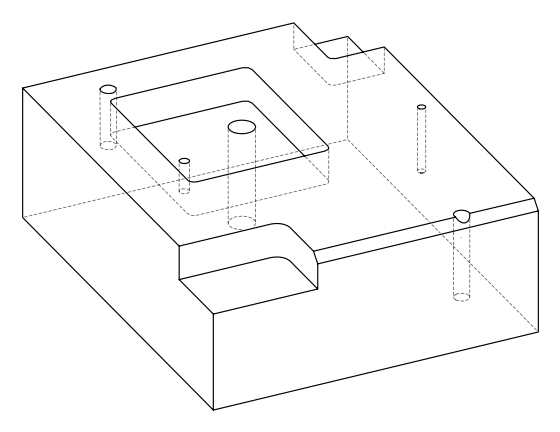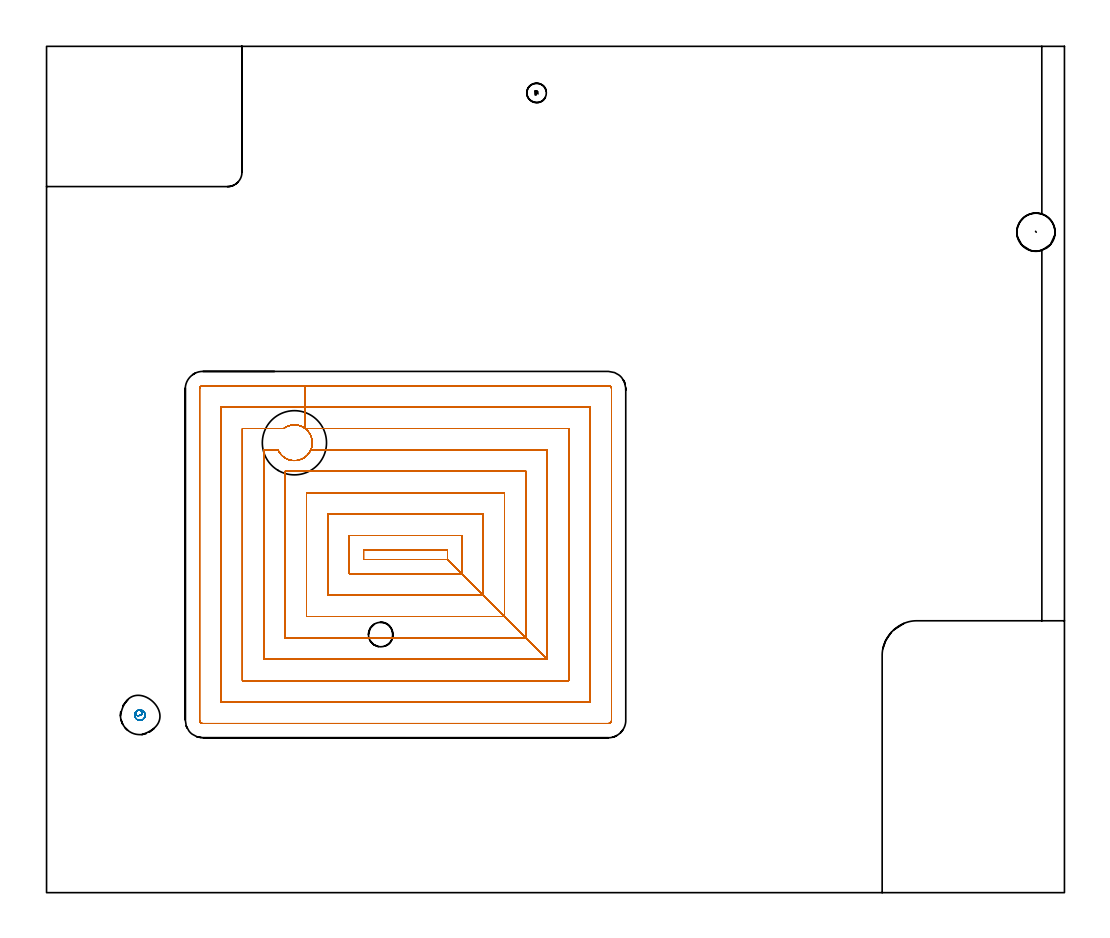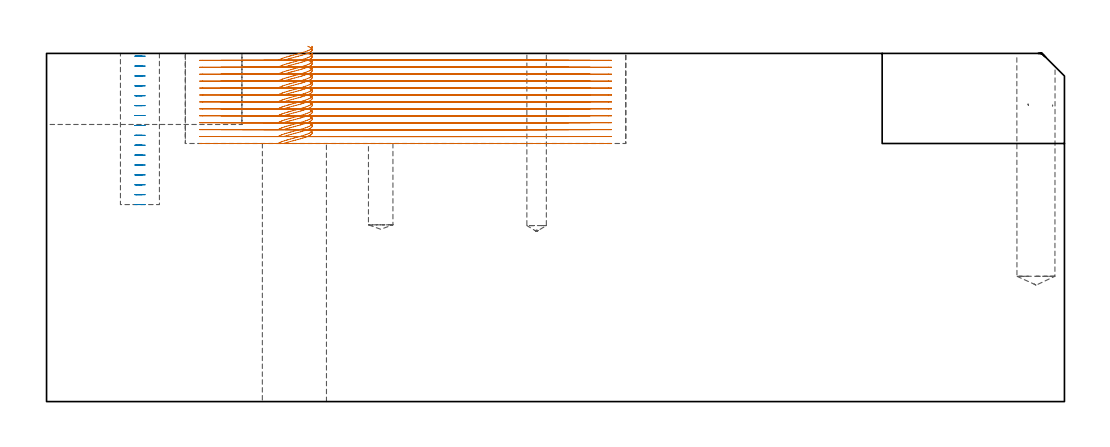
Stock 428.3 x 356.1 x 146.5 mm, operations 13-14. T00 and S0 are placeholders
(PLAN: 14 operations, 10 tool changes, 130.6 min)
(1 SPOT_DRILL | STEP1POCKET | NXT0321_9005460120000 | 0.03 min | 0 mm3)
(2 SPOT_DRILL_1 | STEP1POCKET_1 | NXT0321_9005460120000 | 0.03 min | 3 mm3)
(3 SPOT_DRILL_2 | STEP1POCKET_2 | NXT0321_9005460120000 | 0.04 min | 4164 mm3)
(4 INDEXABLE_INSERT_DRILL_THROUGH_HOLE_FROM_SOLID | STEP1HOLE | NXT0302_025 | 0.46 min | 83801 mm3)
(5 DRILL_BLIND_HOLE_INTO_CENTER | STEP1POCKET | UGT0301_477 | 0.31 min | 3836 mm3)
(6 DRILL_BLIND_HOLE_INTO_CENTER_1 | STEP1POCKET_1 | NXT0301_074 | 0.07 min | 1177 mm3)
(7 DRILL_TO_ENLARGE_BLIND_HOLE | STEP1POCKET_1 | NXT0301_111 | 0.11 min | 3408 mm3)
(8 GUN_DRILL_BLIND_HOLE | STEP1POCKET_1 | UGT0307_013 | 0.54 min | 14531 mm3)
(9 DRILL_BLIND_HOLE_INTO_CENTER_2 | STEP1POCKET_2 | NXT0301_074 | 0.16 min | 2951 mm3)
(10 AREA_MILL | FG_CHAMFER_SURFACE | UGT0205_001 | 7.89 min | 11022 mm3)
(11 MILL_CORNER_NOTCH_RECTANGULAR | CORNER_NOTCH_RECTANGULAR | UGT0201_094 | Follow Part, ap 5, ae 75% | 12.9 min | 330527 mm3)
(12 MILL_CORNER_NOTCH_RECTANGULAR_1 | CORNER_NOTCH_RECTANGULAR_1 | NXT0201_010 | Follow Part, ap 2.5, ae 75% | 20.46 min | 144777 mm3)
(13 MILL_RECTANGULAR_POCKET | POCKET_RECTANGULAR_STRAIGHT | NXT0201_011 | Follow Part, ap 3, ae 75% | 86.19 min | 1054780 mm3)
(14 MILL_BLIND_HOLE_FROM_SOLID_MATERIAL | STEP1POCKET_3 | NXT0201_011 | Spiral | 1.41 min | 13425 mm3)
(TOOL NXT0321_9005460120000 | NC Spot Drill, 142deg, 12mm, Carbide, Uncoated | D12 PA142 FL30 Z2)
(TOOL NXT0302_025 | Index. Insert Drill 27mm [880-D2700L32-05] | D27 PA176 FL135 Z2)
(TOOL UGT0301_477 | Carbide Drill 8.2 mm | D8.2 PA118 FL75 Z2)
(TOOL NXT0301_074 | Carbide Drill 10.3mm [860.1-1030-031A1-MM 2214] | D10.3 PA140 FL55 Z2)
(TOOL NXT0301_111 | Carbide Drill 16.1mm [860.1-1610-050A1-PM 4234] | D16.1 PA147 FL73 Z2)
(TOOL UGT0307_013 | Gun Drill 16 mm | D16 PA130 FL24 Z1)
(TOOL UGT0205_001 | Chamfer Mill 20 x 3 x 45 deg. | D20 FL50 Z2)
(TOOL UGT0201_094 | End mill 20 mm | D20 FL38 Z4)
(TOOL NXT0201_010 | ENDMILL 10mm [2P460-1000-NA 1630] | D10 FL30 Z6)
(TOOL NXT0201_011 | ENDMILL 12mm [2P460-1200-NA 1630] | D12 FL38 Z6)
(OP 13 MILL_RECTANGULAR_POCKET)
G17 G21 G94 G90
T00 M6
G54
G17 G0 G90 X111.622 Y190.894 S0 M3
G43 Z156.501 H1
Z149.501
G94 G1 X111.68 Y190.667 Z149.438 F250.
X111.797 Y189.672 Z149.17
X111.78 Y188.67 Z148.902
X111.63 Y187.68 Z148.633
X111.349 Y186.718 Z148.365
X111.197 Y186.361 Z148.261
X111.044 Y186.005 Z148.157
X110.49 Y185.059 Z147.863
X109.805 Y184.203 Z147.569
X109.003 Y183.457 Z147.276
X108.101 Y182.834 Z146.982
X107.118 Y182.349 Z146.688
X106.075 Y182.012 Z146.395
X104.994 Y181.83 Z146.101
X103.898 Y181.806 Z145.807
X102.81 Y181.942 Z145.514
X102.434 Y182.038 Z145.41
X102.057 Y182.135 Z145.305
X101.101 Y182.51 Z145.03
X100.203 Y183.01 Z144.755
X99.382 Y183.627 Z144.479
X99.1 Y183.897 Z144.375
X98.821 Y184.167 Z144.271
X98.141 Y185.011 Z143.98
X97.589 Y185.944 Z143.69
X97.434 Y186.3 Z143.586
X91.4 F500.
Y98.2
X210.7
X168.7 Y140.2
Y144.3
X133.4
Y140.2
X168.7
X174.7 Y134.2
Y150.3
X127.4
Y134.2
X174.7
X183.7 Y125.2
Y159.3
X118.4
Y125.2
X183.7
X192.7 Y116.2
Y168.3
X109.4
Y116.2
X192.7
X201.7 Y107.2
Y177.3
X100.4
Y107.2
X201.7
X210.7 Y98.2
Y186.3
X111.171
G0 X109.886 Y184.305 Z149.501
G1 X110.49 Y185.059 Z149.242 F250.
X111.044 Y186.005 Z148.949
X111.197 Y186.361 Z148.845
X111.349 Y186.718 Z148.741
X111.63 Y187.68 Z148.472
X111.78 Y188.67 Z148.204
X111.797 Y189.672 Z147.936
X111.68 Y190.667 Z147.667
X111.432 Y191.637 Z147.399
X111.057 Y192.566 Z147.13
X110.562 Y193.437 Z146.862
X109.955 Y194.235 Z146.593
X109.248 Y194.944 Z146.325
X108.452 Y195.553 Z146.057
X107.583 Y196.051 Z145.788
X107.226 Y196.202 Z145.684
X106.87 Y196.353 Z145.58
X105.901 Y196.634 Z145.31
X104.904 Y196.782 Z145.04
X103.896 Y196.796 Z144.77
X102.896 Y196.674 Z144.5
X101.92 Y196.42 Z144.23
X100.988 Y196.037 Z143.96
X100.115 Y195.532 Z143.69
X99.805 Y195.3 Z143.586
X82.4 F500.
Y89.2
X219.7
Y195.3
X108.793
Y204.3
X73.4
Y80.2
X228.7
Y204.3
X108.793
Y213.3
X65.7
G3 X64.4 Y212. R1.3
G1 Y72.5
G3 X65.7 Y71.2 R1.3
G1 X236.4
G3 X237.7 Y72.5 R1.3
G1 Y212.
G3 X236.4 Y213.3 R1.3
G1 X108.793
X107.793
G0 X111.622 Y190.894 Z146.586
G1 X111.68 Y190.667 Z146.523 F250.
X111.797 Y189.672 Z146.254
X111.78 Y188.67 Z145.986
X111.63 Y187.68 Z145.718
X111.349 Y186.718 Z145.449
X111.197 Y186.361 Z145.345
X111.044 Y186.005 Z145.241
X110.49 Y185.059 Z144.948
X109.805 Y184.203 Z144.654
X109.003 Y183.457 Z144.36
X108.101 Y182.834 Z144.067
X107.118 Y182.349 Z143.773
X106.075 Y182.012 Z143.479
X104.994 Y181.83 Z143.185
X103.898 Y181.806 Z142.892
X102.81 Y181.942 Z142.598
X102.434 Y182.038 Z142.494
X102.057 Y182.135 Z142.39
X101.101 Y182.51 Z142.114
X100.203 Y183.01 Z141.839
X99.382 Y183.627 Z141.564
X99.1 Y183.897 Z141.459
X98.821 Y184.167 Z141.356
X98.141 Y185.011 Z141.065
X97.589 Y185.944 Z140.774
X97.434 Y186.3 Z140.67
X91.4 F500.
Y98.2
X210.7
X168.7 Y140.2
Y144.3
X133.4
Y140.2
X168.7
X174.7 Y134.2
Y150.3
X127.4
Y134.2
X174.7
X183.7 Y125.2
Y159.3
X118.4
Y125.2
X183.7
X192.7 Y116.2
Y168.3
X109.4
Y116.2
X192.7
X201.7 Y107.2
Y177.3
X100.4
Y107.2
X201.7
X210.7 Y98.2
Y186.3
X111.171
G0 X109.886 Y184.305 Z146.586
G1 X110.49 Y185.059 Z146.327 F250.
X111.044 Y186.005 Z146.033
X111.197 Y186.361 Z145.929
X111.349 Y186.718 Z145.825
X111.63 Y187.68 Z145.557
X111.78 Y188.67 Z145.289
X111.797 Y189.672 Z145.02
X111.68 Y190.667 Z144.752
X111.432 Y191.637 Z144.483
X111.057 Y192.566 Z144.215
X110.562 Y193.437 Z143.946
X109.955 Y194.235 Z143.678
X109.248 Y194.944 Z143.409
X108.452 Y195.553 Z143.141
X107.583 Y196.051 Z142.873
X107.226 Y196.202 Z142.769
X106.87 Y196.353 Z142.665
X105.901 Y196.634 Z142.395
X104.904 Y196.782 Z142.125
X103.896 Y196.796 Z141.855
X102.896 Y196.674 Z141.585
X101.92 Y196.42 Z141.314
X100.988 Y196.037 Z141.044
X100.115 Y195.532 Z140.774
X99.805 Y195.3 Z140.67
X82.4 F500.
Y89.2
X219.7
Y195.3
X108.793
Y204.3
X73.4
Y80.2
X228.7
Y204.3
X108.793
Y213.3
X65.7
G3 X64.4 Y212. R1.3
G1 Y72.5
G3 X65.7 Y71.2 R1.3
G1 X236.4
G3 X237.7 Y72.5 R1.3
G1 Y212.
G3 X236.4 Y213.3 R1.3
G1 X108.793
X107.793
G0 X111.622 Y190.893 Z143.67
G1 X111.68 Y190.667 Z143.608 F250.
X111.797 Y189.672 Z143.339
X111.78 Y188.67 Z143.071
X111.63 Y187.68 Z142.802
X111.349 Y186.718 Z142.534
X111.197 Y186.361 Z142.43
X111.044 Y186.005 Z142.326
X110.531 Y185.119 Z142.052
X109.903 Y184.311 Z141.778
X109.17 Y183.595 Z141.503
X108.348 Y182.986 Z141.229
X107.45 Y182.493 Z140.955
X106.494 Y182.127 Z140.68
X105.497 Y181.894 Z140.406
X104.478 Y181.799 Z140.132
X104.09 Y181.809 Z140.028
X103.702 Y181.819 Z139.924
X102.783 Y181.95 Z139.675
X101.886 Y182.193 Z139.426
X101.526 Y182.336 Z139.322
X101.164 Y182.48 Z139.218
X100.233 Y182.991 Z138.933
X99.382 Y183.627 Z138.648
X99.1 Y183.897 Z138.544
X98.821 Y184.167 Z138.44
X98.141 Y185.011 Z138.149
X97.589 Y185.944 Z137.859
X97.434 Y186.3 Z137.755
X91.4 F500.
Y98.2
X210.7
X168.7 Y140.2
Y144.3
X133.4
Y140.2
X168.7
X174.7 Y134.2
Y150.3
X127.4
Y134.2
X174.7
X183.7 Y125.2
Y159.3
X118.4
Y125.2
X183.7
X192.7 Y116.2
Y168.3
X109.4
Y116.2
X192.7
X201.7 Y107.2
Y177.3
X100.4
Y107.2
X201.7
X210.7 Y98.2
Y186.3
X111.171
G0 X109.893 Y184.301 Z143.67
G1 X109.903 Y184.311 Z143.667 F250.
X110.531 Y185.119 Z143.392
X111.044 Y186.005 Z143.118
X111.197 Y186.361 Z143.014
X111.349 Y186.718 Z142.91
X111.63 Y187.68 Z142.642
X111.78 Y188.67 Z142.373
X111.797 Y189.672 Z142.105
X111.68 Y190.667 Z141.836
X111.432 Y191.637 Z141.568
X111.057 Y192.566 Z141.3
X110.562 Y193.437 Z141.031
X109.955 Y194.235 Z140.763
X109.248 Y194.944 Z140.494
X108.452 Y195.553 Z140.226
X107.583 Y196.051 Z139.957
X107.226 Y196.202 Z139.854
X106.87 Y196.353 Z139.75
X106.077 Y196.593 Z139.528
X105.263 Y196.745 Z139.306
X104.437 Y196.805 Z139.084
X103.609 Y196.775 Z138.862
X103.226 Y196.719 Z138.758
X102.842 Y196.664 Z138.654
X101.886 Y196.408 Z138.389
X100.971 Y196.029 Z138.124
X100.115 Y195.532 Z137.859
X99.805 Y195.3 Z137.755
X82.4 F500.
Y89.2
X219.7
Y195.3
X108.793
Y204.3
X73.4
Y80.2
X228.7
Y204.3
X108.793
Y213.3
X65.7
G3 X64.4 Y212. R1.3
G1 Y72.5
G3 X65.7 Y71.2 R1.3
G1 X236.4
G3 X237.7 Y72.5 R1.3
G1 Y212.
G3 X236.4 Y213.3 R1.3
G1 X108.793
X107.793
G0 X111.622 Y190.893 Z140.755
G1 X111.68 Y190.667 Z140.692 F250.
X111.797 Y189.672 Z140.424
X111.78 Y188.67 Z140.155
X111.63 Y187.68 Z139.887
X111.349 Y186.718 Z139.618
X111.197 Y186.361 Z139.515
X111.044 Y186.005 Z139.411
X110.531 Y185.119 Z139.136
X109.903 Y184.311 Z138.862
X109.17 Y183.595 Z138.588
X108.348 Y182.986 Z138.313
X107.45 Y182.493 Z138.039
X106.494 Y182.127 Z137.765
X105.497 Y181.894 Z137.49
X104.478 Y181.799 Z137.216
X104.09 Y181.809 Z137.112
X103.702 Y181.819 Z137.008
X102.802 Y181.946 Z136.765
X101.923 Y182.18 Z136.521
X101.562 Y182.322 Z136.417
X101.199 Y182.464 Z136.313
X100.249 Y182.981 Z136.023
X99.382 Y183.627 Z135.733
X99.1 Y183.897 Z135.629
X98.821 Y184.167 Z135.525
X98.141 Y185.011 Z135.234
X97.589 Y185.944 Z134.943
X97.434 Y186.3 Z134.839
X91.4 F500.
Y98.2
X210.7
X168.7 Y140.2
Y144.3
X133.4
Y140.2
X168.7
X174.7 Y134.2
Y150.3
X127.4
Y134.2
X174.7
X183.7 Y125.2
Y159.3
X118.4
Y125.2
X183.7
X192.7 Y116.2
Y168.3
X109.4
Y116.2
X192.7
X201.7 Y107.2
Y177.3
X100.4
Y107.2
X201.7
X210.7 Y98.2
Y186.3
X111.171
G0 X109.893 Y184.301 Z140.755
G1 X109.903 Y184.311 Z140.751 F250.
X110.531 Y185.119 Z140.477
X111.044 Y186.005 Z140.203
X111.197 Y186.361 Z140.099
X111.349 Y186.718 Z139.995
X111.63 Y187.68 Z139.726
X111.78 Y188.67 Z139.458
X111.797 Y189.672 Z139.189
X111.68 Y190.667 Z138.921
X111.432 Y191.637 Z138.653
X111.057 Y192.566 Z138.384
X110.562 Y193.437 Z138.116
X109.955 Y194.235 Z137.847
X109.248 Y194.944 Z137.579
X108.452 Y195.553 Z137.31
X107.583 Y196.051 Z137.042
X107.226 Y196.202 Z136.938
X106.87 Y196.353 Z136.834
X106.064 Y196.597 Z136.609
X105.236 Y196.748 Z136.383
X104.396 Y196.806 Z136.158
X103.555 Y196.77 Z135.932
X103.172 Y196.711 Z135.828
X102.789 Y196.653 Z135.724
X101.851 Y196.396 Z135.464
X100.955 Y196.021 Z135.204
X100.115 Y195.532 Z134.943
X99.805 Y195.3 Z134.839
X82.4 F500.
Y89.2
X219.7
Y195.3
X108.793
Y204.3
X73.4
Y80.2
X228.7
Y204.3
X108.793
Y213.3
X65.7
G3 X64.4 Y212. R1.3
G1 Y72.5
G3 X65.7 Y71.2 R1.3
G1 X236.4
G3 X237.7 Y72.5 R1.3
G1 Y212.
G3 X236.4 Y213.3 R1.3
G1 X108.793
X107.793
G0 X111.622 Y190.894 Z137.839
G1 X111.68 Y190.667 Z137.776 F250.
X111.797 Y189.672 Z137.508
X111.78 Y188.67 Z137.24
X111.63 Y187.68 Z136.971
X111.349 Y186.718 Z136.703
X111.197 Y186.361 Z136.599
X111.044 Y186.005 Z136.495
X110.49 Y185.059 Z136.201
X109.805 Y184.203 Z135.908
X109.003 Y183.457 Z135.614
X108.101 Y182.834 Z135.32
X107.118 Y182.349 Z135.026
X106.075 Y182.012 Z134.733
X104.994 Y181.83 Z134.439
X103.898 Y181.806 Z134.145
X102.81 Y181.942 Z133.852
X102.434 Y182.038 Z133.748
X102.057 Y182.135 Z133.643
X101.101 Y182.51 Z133.368
X100.203 Y183.01 Z133.093
X99.382 Y183.627 Z132.817
X99.1 Y183.897 Z132.713
X98.821 Y184.167 Z132.609
X98.141 Y185.011 Z132.318
X97.589 Y185.944 Z132.028
X97.434 Y186.3 Z131.924
X91.4 F500.
Y98.2
X210.7
X168.7 Y140.2
Y144.3
X133.4
Y140.2
X168.7
X174.7 Y134.2
Y150.3
X127.4
Y134.2
X174.7
X183.7 Y125.2
Y159.3
X118.4
Y125.2
X183.7
X192.7 Y116.2
Y168.3
X109.4
Y116.2
X192.7
X201.7 Y107.2
Y177.3
X100.4
Y107.2
X201.7
X210.7 Y98.2
Y186.3
X111.171
G0 X109.886 Y184.305 Z137.839
G1 X110.49 Y185.059 Z137.58 F250.
X111.044 Y186.005 Z137.287
X111.197 Y186.361 Z137.183
X111.349 Y186.718 Z137.079
X111.63 Y187.68 Z136.811
X111.78 Y188.67 Z136.542
X111.797 Y189.672 Z136.274
X111.68 Y190.667 Z136.005
X111.432 Y191.637 Z135.737
X111.057 Y192.566 Z135.468
X110.562 Y193.437 Z135.2
X109.955 Y194.235 Z134.931
X109.248 Y194.944 Z134.663
X108.452 Y195.553 Z134.395
X107.583 Y196.051 Z134.126
X107.226 Y196.202 Z134.022
X106.87 Y196.353 Z133.918
X105.901 Y196.634 Z133.648
X104.904 Y196.782 Z133.378
X103.896 Y196.796 Z133.108
X102.896 Y196.674 Z132.838
X101.92 Y196.42 Z132.568
X100.988 Y196.037 Z132.298
X100.115 Y195.532 Z132.028
X99.805 Y195.3 Z131.924
X82.4 F500.
Y89.2
X219.7
Y195.3
X108.793
Y204.3
X73.4
Y80.2
X228.7
Y204.3
X108.793
Y213.3
X65.7
G3 X64.4 Y212. R1.3
G1 Y72.5
G3 X65.7 Y71.2 R1.3
G1 X236.4
G3 X237.7 Y72.5 R1.3
G1 Y212.
G3 X236.4 Y213.3 R1.3
G1 X108.793
X107.793
G0 X111.622 Y190.894 Z134.924
G1 X111.68 Y190.667 Z134.861 F250.
X111.797 Y189.672 Z134.593
X111.78 Y188.67 Z134.324
X111.63 Y187.68 Z134.056
X111.349 Y186.718 Z133.787
X111.197 Y186.361 Z133.683
X111.044 Y186.005 Z133.579
X110.49 Y185.059 Z133.286
X109.805 Y184.203 Z132.992
X109.003 Y183.457 Z132.698
X108.101 Y182.834 Z132.405
X107.118 Y182.349 Z132.111
X106.075 Y182.012 Z131.817
X104.994 Y181.83 Z131.524
X103.898 Y181.806 Z131.23
X102.81 Y181.942 Z130.936
X102.434 Y182.038 Z130.832
X102.057 Y182.135 Z130.728
X101.101 Y182.51 Z130.452
X100.203 Y183.01 Z130.177
X99.382 Y183.627 Z129.902
X99.1 Y183.897 Z129.798
X98.821 Y184.167 Z129.694
X98.141 Y185.011 Z129.403
X97.589 Y185.944 Z129.112
X97.434 Y186.3 Z129.008
X91.4 F500.
Y98.2
X210.7
X168.7 Y140.2
Y144.3
X133.4
Y140.2
X168.7
X174.7 Y134.2
Y150.3
X127.4
Y134.2
X174.7
X183.7 Y125.2
Y159.3
X118.4
Y125.2
X183.7
X192.7 Y116.2
Y168.3
X109.4
Y116.2
X192.7
X201.7 Y107.2
Y177.3
X100.4
Y107.2
X201.7
X210.7 Y98.2
Y186.3
X111.171
G0 X109.886 Y184.305 Z134.924
G1 X110.49 Y185.059 Z134.665 F250.
X111.044 Y186.005 Z134.371
X111.197 Y186.361 Z134.267
X111.349 Y186.718 Z134.163
X111.63 Y187.68 Z133.895
X111.78 Y188.67 Z133.627
X111.797 Y189.672 Z133.358
X111.68 Y190.667 Z133.09
X111.432 Y191.637 Z132.821
X111.057 Y192.566 Z132.553
X110.562 Y193.437 Z132.284
X109.955 Y194.235 Z132.016
X109.248 Y194.944 Z131.748
X108.452 Y195.553 Z131.479
X107.583 Y196.051 Z131.211
X107.226 Y196.202 Z131.107
X106.87 Y196.353 Z131.003
X105.901 Y196.634 Z130.733
X104.904 Y196.782 Z130.463
X103.896 Y196.796 Z130.193
X102.896 Y196.674 Z129.923
X101.92 Y196.42 Z129.652
X100.988 Y196.037 Z129.382
X100.115 Y195.532 Z129.112
X99.805 Y195.3 Z129.008
X82.4 F500.
Y89.2
X219.7
Y195.3
X108.793
Y204.3
X73.4
Y80.2
X228.7
Y204.3
X108.793
Y213.3
X65.7
G3 X64.4 Y212. R1.3
G1 Y72.5
G3 X65.7 Y71.2 R1.3
G1 X236.4
G3 X237.7 Y72.5 R1.3
G1 Y212.
G3 X236.4 Y213.3 R1.3
G1 X108.793
X107.793
G0 X111.622 Y190.894 Z132.008
G1 X111.68 Y190.667 Z131.945 F250.
X111.797 Y189.672 Z131.677
X111.78 Y188.67 Z131.409
X111.63 Y187.68 Z131.14
X111.349 Y186.718 Z130.872
X111.197 Y186.361 Z130.768
X111.044 Y186.005 Z130.664
X110.49 Y185.059 Z130.37
X109.805 Y184.203 Z130.077
X109.003 Y183.457 Z129.783
X108.101 Y182.834 Z129.489
X107.118 Y182.349 Z129.195
X106.075 Y182.012 Z128.902
X104.994 Y181.83 Z128.608
X103.898 Y181.806 Z128.314
X102.81 Y181.942 Z128.021
X102.434 Y182.038 Z127.917
X102.057 Y182.135 Z127.812
X101.101 Y182.51 Z127.537
X100.203 Y183.01 Z127.262
X99.382 Y183.627 Z126.986
X99.1 Y183.897 Z126.882
X98.821 Y184.167 Z126.778
X98.141 Y185.011 Z126.487
X97.589 Y185.944 Z126.197
X97.434 Y186.3 Z126.093
X91.4 F500.
Y98.2
X210.7
X168.7 Y140.2
Y144.3
X133.4
Y140.2
X168.7
X174.7 Y134.2
Y150.3
X127.4
Y134.2
X174.7
X183.7 Y125.2
Y159.3
X118.4
Y125.2
X183.7
X192.7 Y116.2
Y168.3
X109.4
Y116.2
X192.7
X201.7 Y107.2
Y177.3
X100.4
Y107.2
X201.7
X210.7 Y98.2
Y186.3
X111.171
G0 X109.886 Y184.305 Z132.008
G1 X110.49 Y185.059 Z131.749 F250.
X111.044 Y186.005 Z131.456
X111.197 Y186.361 Z131.352
X111.349 Y186.718 Z131.248
X111.63 Y187.68 Z130.98
X111.78 Y188.67 Z130.711
X111.797 Y189.672 Z130.443
X111.68 Y190.667 Z130.174
X111.432 Y191.637 Z129.906
X111.057 Y192.566 Z129.637
X110.562 Y193.437 Z129.369
X109.955 Y194.235 Z129.1
X109.248 Y194.944 Z128.832
X108.452 Y195.553 Z128.564
X107.583 Y196.051 Z128.295
X107.226 Y196.202 Z128.191
X106.87 Y196.353 Z128.088
X105.901 Y196.634 Z127.817
X104.904 Y196.782 Z127.547
X103.896 Y196.796 Z127.277
X102.896 Y196.674 Z127.007
X101.92 Y196.42 Z126.737
X100.988 Y196.037 Z126.467
X100.115 Y195.532 Z126.197
X99.805 Y195.3 Z126.093
X82.4 F500.
Y89.2
X219.7
Y195.3
X108.793
Y204.3
X73.4
Y80.2
X228.7
Y204.3
X108.793
Y213.3
X65.7
G3 X64.4 Y212. R1.3
G1 Y72.5
G3 X65.7 Y71.2 R1.3
G1 X236.4
G3 X237.7 Y72.5 R1.3
G1 Y212.
G3 X236.4 Y213.3 R1.3
G1 X108.793
X107.793
G0 X111.616 Y190.892 Z129.093
G1 X111.71 Y190.493 Z128.983 F250.
X111.805 Y189.405 Z128.691
X111.741 Y188.315 Z128.398
X111.52 Y187.246 Z128.105
X111.395 Y186.879 Z128.002
X111.306 Y186.617 Z127.927
X110.953 Y185.825 Z127.695
X110.375 Y184.896 Z127.402
X109.668 Y184.06 Z127.109
X108.848 Y183.335 Z126.815
X107.931 Y182.738 Z126.522
X106.938 Y182.279 Z126.229
X105.888 Y181.969 Z125.936
X104.805 Y181.814 Z125.642
X103.711 Y181.818 Z125.349
X102.802 Y181.944 Z125.103
X102.426 Y182.04 Z124.999
X102.049 Y182.138 Z124.895
X101.713 Y182.253 Z124.8
X101.356 Y182.406 Z124.696
X100.998 Y182.56 Z124.591
X100.155 Y183.042 Z124.331
X99.382 Y183.627 Z124.071
X99.1 Y183.897 Z123.967
X98.821 Y184.167 Z123.863
X98.431 Y184.621 Z123.702
X98.205 Y184.937 Z123.598
X97.98 Y185.253 Z123.494
X97.589 Y185.944 Z123.281
X97.434 Y186.3 Z123.177
X91.4 F500.
Y98.2
X210.7
X168.7 Y140.2
Y144.3
X133.4
Y140.2
X168.7
X174.7 Y134.2
Y150.3
X127.4
Y134.2
X174.7
X183.7 Y125.2
Y159.3
X118.4
Y125.2
X183.7
X192.7 Y116.2
Y168.3
X109.4
Y116.2
X192.7
X201.7 Y107.2
Y177.3
X100.4
Y107.2
X201.7
X210.7 Y98.2
Y186.3
X111.171
G0 X109.88 Y184.31 Z129.093
G1 X110.375 Y184.896 Z128.887 F250.
X110.953 Y185.825 Z128.594
X111.306 Y186.617 Z128.362
X111.395 Y186.879 Z128.288
X111.52 Y187.246 Z128.184
X111.741 Y188.315 Z127.891
X111.805 Y189.405 Z127.599
X111.71 Y190.493 Z127.306
X111.459 Y191.555 Z127.013
X111.055 Y192.57 Z126.721
X110.51 Y193.516 Z126.428
X109.832 Y194.372 Z126.136
X109.038 Y195.121 Z125.843
X108.143 Y195.748 Z125.551
X107.801 Y195.929 Z125.447
X107.519 Y196.078 Z125.361
X107.225 Y196.202 Z125.276
X106.869 Y196.353 Z125.172
X105.934 Y196.627 Z124.911
X104.973 Y196.776 Z124.65
X103.999 Y196.801 Z124.39
X103.031 Y196.699 Z124.129
X102.218 Y196.512 Z123.905
X101.852 Y196.386 Z123.801
X101.486 Y196.259 Z123.698
X100.781 Y195.931 Z123.489
X100.115 Y195.532 Z123.281
X99.805 Y195.3 Z123.177
X82.4 F500.
Y89.2
X219.7
Y195.3
X108.793
Y204.3
X73.4
Y80.2
X228.7
Y204.3
X108.793
Y213.3
X65.7
G3 X64.4 Y212. R1.3
G1 Y72.5
G3 X65.7 Y71.2 R1.3
G1 X236.4
G3 X237.7 Y72.5 R1.3
G1 Y212.
G3 X236.4 Y213.3 R1.3
G1 X108.793
X107.793
G0 X111.616 Y190.892 Z126.177
G1 X111.71 Y190.493 Z126.068 F250.
X111.805 Y189.405 Z125.775
X111.741 Y188.315 Z125.483
X111.52 Y187.246 Z125.19
X111.395 Y186.879 Z125.086
X111.306 Y186.617 Z125.012
X110.953 Y185.825 Z124.779
X110.375 Y184.896 Z124.486
X109.668 Y184.06 Z124.193
X108.848 Y183.335 Z123.9
X107.931 Y182.738 Z123.607
X106.938 Y182.279 Z123.313
X105.888 Y181.969 Z123.02
X104.805 Y181.814 Z122.727
X103.711 Y181.818 Z122.434
X102.802 Y181.944 Z122.188
X102.426 Y182.04 Z122.084
X102.049 Y182.138 Z121.98
X101.713 Y182.253 Z121.884
X101.356 Y182.406 Z121.78
X100.998 Y182.56 Z121.676
X100.155 Y183.042 Z121.416
X99.382 Y183.627 Z121.156
X99.1 Y183.897 Z121.051
X98.821 Y184.167 Z120.947
X98.431 Y184.621 Z120.787
X98.205 Y184.937 Z120.683
X97.98 Y185.253 Z120.579
X97.589 Y185.944 Z120.366
X97.434 Y186.3 Z120.262
X91.4 F500.
Y98.2
X210.7
X168.7 Y140.2
Y144.3
X133.4
Y140.2
X168.7
X174.7 Y134.2
Y150.3
X127.4
Y134.2
X174.7
X183.7 Y125.2
Y159.3
X118.4
Y125.2
X183.7
X192.7 Y116.2
Y168.3
X109.4
Y116.2
X192.7
X201.7 Y107.2
Y177.3
X100.4
Y107.2
X201.7
X210.7 Y98.2
Y186.3
X111.171
G0 X109.88 Y184.31 Z126.177
G1 X110.375 Y184.896 Z125.972 F250.
X110.953 Y185.825 Z125.679
X111.306 Y186.617 Z125.446
X111.395 Y186.879 Z125.372
X111.52 Y187.246 Z125.268
X111.741 Y188.315 Z124.976
X111.805 Y189.405 Z124.683
X111.71 Y190.493 Z124.391
X111.459 Y191.555 Z124.098
X111.055 Y192.57 Z123.805
X110.51 Y193.516 Z123.513
X109.832 Y194.372 Z123.22
X109.038 Y195.121 Z122.928
X108.143 Y195.748 Z122.635
X107.801 Y195.929 Z122.531
X107.519 Y196.078 Z122.446
X107.225 Y196.202 Z122.36
X106.869 Y196.353 Z122.257
X105.934 Y196.627 Z121.996
X104.973 Y196.776 Z121.735
X103.999 Y196.801 Z121.474
X103.031 Y196.699 Z121.213
X102.218 Y196.512 Z120.99
X101.852 Y196.386 Z120.886
X101.486 Y196.259 Z120.782
X100.781 Y195.931 Z120.574
X100.115 Y195.532 Z120.366
X99.805 Y195.3 Z120.262
X82.4 F500.
Y89.2
X219.7
Y195.3
X108.793
Y204.3
X73.4
Y80.2
X228.7
Y204.3
X108.793
Y213.3
X65.7
G3 X64.4 Y212. R1.3
G1 Y72.5
G3 X65.7 Y71.2 R1.3
G1 X236.4
G3 X237.7 Y72.5 R1.3
G1 Y212.
G3 X236.4 Y213.3 R1.3
G1 X108.793
X107.793
G0 X111.615 Y190.894 Z123.262
G1 X111.724 Y190.404 Z123.128 F250.
X111.806 Y189.342 Z122.842
X111.737 Y188.28 Z122.557
X111.518 Y187.238 Z122.272
X111.393 Y186.871 Z122.168
X111.304 Y186.613 Z122.095
X111.197 Y186.361 Z122.021
X111.044 Y186.005 Z121.917
X110.49 Y185.059 Z121.624
X109.805 Y184.203 Z121.33
X109.003 Y183.457 Z121.036
X108.101 Y182.834 Z120.743
X107.118 Y182.349 Z120.449
X106.075 Y182.012 Z120.155
X104.994 Y181.83 Z119.862
X103.898 Y181.806 Z119.568
X102.81 Y181.942 Z119.274
X102.434 Y182.038 Z119.17
X102.057 Y182.135 Z119.066
X101.101 Y182.51 Z118.791
X100.203 Y183.01 Z118.515
X99.382 Y183.627 Z118.24
X99.1 Y183.897 Z118.136
X98.821 Y184.167 Z118.032
X98.141 Y185.011 Z117.741
X97.589 Y185.944 Z117.45
X97.434 Y186.3 Z117.346
X91.4 F500.
Y98.2
X210.7
X168.7 Y140.2
Y144.3
X133.4
Y140.2
X168.7
X174.7 Y134.2
Y150.3
X127.4
Y134.2
X174.7
X183.7 Y125.2
Y159.3
X118.4
Y125.2
X183.7
X192.7 Y116.2
Y168.3
X109.4
Y116.2
X192.7
X201.7 Y107.2
Y177.3
X100.4
Y107.2
X201.7
X210.7 Y98.2
Y186.3
X111.171
G0 X109.884 Y184.302 Z123.262
G1 X110.49 Y185.059 Z123.002 F250.
X111.044 Y186.005 Z122.709
X111.197 Y186.361 Z122.605
X111.304 Y186.613 Z122.531
X111.393 Y186.871 Z122.458
X111.518 Y187.238 Z122.354
X111.737 Y188.28 Z122.069
X111.806 Y189.342 Z121.784
X111.724 Y190.404 Z121.499
X111.492 Y191.443 Z121.213
X111.116 Y192.439 Z120.928
X110.603 Y193.372 Z120.643
X109.963 Y194.223 Z120.357
X109.209 Y194.975 Z120.072
X108.356 Y195.612 Z119.787
X107.422 Y196.123 Z119.501
X107.062 Y196.266 Z119.398
X106.702 Y196.409 Z119.294
X105.76 Y196.661 Z119.033
X104.794 Y196.789 Z118.771
X103.819 Y196.791 Z118.51
X102.852 Y196.666 Z118.249
X102.477 Y196.572 Z118.145
X102.101 Y196.478 Z118.042
X101.409 Y196.228 Z117.844
X100.745 Y195.912 Z117.647
X100.115 Y195.532 Z117.45
X99.805 Y195.3 Z117.346
X82.4 F500.
Y89.2
X219.7
Y195.3
X108.789
Y204.3
X73.4
Y80.2
X228.7
Y204.3
X108.789
Y213.3
X65.7
G3 X64.4 Y212. R1.3
G1 Y72.5
G3 X65.7 Y71.2 R1.3
G1 X236.4
G3 X237.7 Y72.5 R1.3
G1 Y212.
G3 X236.4 Y213.3 R1.3
G1 X108.789
X107.789
G0 X111.615 Y190.894 Z120.346
G1 X111.724 Y190.404 Z120.212 F250.
X111.806 Y189.342 Z119.927
X111.737 Y188.28 Z119.641
X111.518 Y187.238 Z119.356
X111.393 Y186.871 Z119.252
X111.304 Y186.613 Z119.179
X111.197 Y186.361 Z119.106
X111.044 Y186.005 Z119.002
X110.49 Y185.059 Z118.708
X109.805 Y184.203 Z118.415
X109.003 Y183.457 Z118.121
X108.101 Y182.834 Z117.827
X107.118 Y182.349 Z117.533
X106.075 Y182.012 Z117.24
X104.994 Y181.83 Z116.946
X103.898 Y181.806 Z116.652
X102.81 Y181.942 Z116.359
X102.434 Y182.038 Z116.255
X102.057 Y182.135 Z116.15
X101.101 Y182.51 Z115.875
X100.203 Y183.01 Z115.6
X99.382 Y183.627 Z115.324
X99.1 Y183.897 Z115.22
X98.821 Y184.167 Z115.116
X98.141 Y185.011 Z114.826
X97.589 Y185.944 Z114.535
X97.434 Y186.3 Z114.431
X91.4 F500.
Y98.2
X210.7
X168.7 Y140.2
Y144.3
X133.4
Y140.2
X168.7
X174.7 Y134.2
Y150.3
X127.4
Y134.2
X174.7
X183.7 Y125.2
Y159.3
X118.4
Y125.2
X183.7
X192.7 Y116.2
Y168.3
X109.4
Y116.2
X192.7
X201.7 Y107.2
Y177.3
X100.4
Y107.2
X201.7
X210.7 Y98.2
Y186.3
X111.171
G0 X109.884 Y184.302 Z120.346
G1 X110.49 Y185.059 Z120.087 F250.
X111.044 Y186.005 Z119.793
X111.197 Y186.361 Z119.689
X111.304 Y186.613 Z119.616
X111.393 Y186.871 Z119.543
X111.518 Y187.238 Z119.439
X111.737 Y188.28 Z119.154
X111.806 Y189.342 Z118.868
X111.724 Y190.404 Z118.583
X111.492 Y191.443 Z118.298
X111.116 Y192.439 Z118.012
X110.603 Y193.372 Z117.727
X109.963 Y194.223 Z117.442
X109.209 Y194.975 Z117.157
X108.356 Y195.612 Z116.871
X107.422 Y196.123 Z116.586
X107.062 Y196.266 Z116.482
X106.702 Y196.409 Z116.378
X105.76 Y196.661 Z116.117
X104.794 Y196.789 Z115.856
X103.819 Y196.791 Z115.595
X102.852 Y196.666 Z115.334
X102.477 Y196.572 Z115.23
X102.101 Y196.478 Z115.126
X101.409 Y196.228 Z114.929
X100.745 Y195.912 Z114.732
X100.115 Y195.532 Z114.535
X99.805 Y195.3 Z114.431
X82.4 F500.
Y89.2
X219.7
Y195.3
X108.789
Y204.3
X73.4
Y80.2
X228.7
Y204.3
X108.789
Y213.3
X65.7
G3 X64.4 Y212. R1.3
G1 Y72.5
G3 X65.7 Y71.2 R1.3
G1 X236.4
G3 X237.7 Y72.5 R1.3
G1 Y212.
G3 X236.4 Y213.3 R1.3
G1 X108.789
X107.789
G0 X111.622 Y190.894 Z117.431
G1 X111.68 Y190.667 Z117.368 F250.
X111.797 Y189.672 Z117.1
X111.78 Y188.67 Z116.831
X111.63 Y187.68 Z116.563
X111.349 Y186.718 Z116.294
X111.197 Y186.361 Z116.19
X111.044 Y186.005 Z116.086
X110.49 Y185.059 Z115.793
X109.805 Y184.203 Z115.499
X109.003 Y183.457 Z115.205
X108.101 Y182.834 Z114.912
X107.118 Y182.349 Z114.618
X106.075 Y182.012 Z114.324
X104.994 Y181.83 Z114.031
X103.898 Y181.806 Z113.737
X102.81 Y181.942 Z113.443
X102.434 Y182.038 Z113.339
X102.057 Y182.135 Z113.235
X101.101 Y182.51 Z112.96
X100.203 Y183.01 Z112.684
X99.382 Y183.627 Z112.409
X99.1 Y183.897 Z112.305
X98.821 Y184.167 Z112.201
X98.141 Y185.011 Z111.91
X97.589 Y185.944 Z111.619
X97.434 Y186.3 Z111.515
X91.4 F500.
Y98.2
X210.7
X168.7 Y140.2
Y144.3
X133.4
Y140.2
X168.7
X174.7 Y134.2
Y150.3
X127.4
Y134.2
X174.7
X183.7 Y125.2
Y159.3
X118.4
Y125.2
X183.7
X192.7 Y116.2
Y168.3
X109.4
Y116.2
X192.7
X201.7 Y107.2
Y177.3
X100.4
Y107.2
X201.7
X210.7 Y98.2
Y186.3
X111.171
G0 X109.886 Y184.305 Z117.431
G1 X110.49 Y185.059 Z117.172 F250.
X111.044 Y186.005 Z116.878
X111.197 Y186.361 Z116.774
X111.349 Y186.718 Z116.671
X111.63 Y187.68 Z116.402
X111.78 Y188.67 Z116.134
X111.797 Y189.672 Z115.865
X111.68 Y190.667 Z115.597
X111.432 Y191.637 Z115.328
X111.057 Y192.566 Z115.06
X110.562 Y193.437 Z114.791
X109.955 Y194.235 Z114.523
X109.248 Y194.944 Z114.255
X108.452 Y195.553 Z113.986
X107.583 Y196.051 Z113.718
X107.226 Y196.202 Z113.614
X106.87 Y196.353 Z113.51
X105.901 Y196.634 Z113.24
X104.904 Y196.782 Z112.97
X103.896 Y196.796 Z112.7
X102.896 Y196.674 Z112.43
X101.92 Y196.42 Z112.16
X100.988 Y196.037 Z111.889
X100.115 Y195.532 Z111.619
X99.805 Y195.3 Z111.515
X82.4 F500.
Y89.2
X219.7
Y195.3
X108.793
Y204.3
X73.4
Y80.2
X228.7
Y204.3
X108.793
Y213.3
X65.7
G3 X64.4 Y212. R1.3
G1 Y72.5
G3 X65.7 Y71.2 R1.3
G1 X236.4
G3 X237.7 Y72.5 R1.3
G1 Y212.
G3 X236.4 Y213.3 R1.3
G1 X108.793
X107.793
G0 X111.615 Y190.893 Z114.515
G1 X111.733 Y190.333 Z114.362 F250.
X111.804 Y189.288 Z114.081
X111.728 Y188.242 Z113.8
X111.508 Y187.217 Z113.52
X111.148 Y186.233 Z113.239
X110.654 Y185.308 Z112.958
X110.431 Y184.991 Z112.854
X110.207 Y184.674 Z112.75
X109.569 Y183.96 Z112.493
X108.845 Y183.333 Z112.237
X108.047 Y182.803 Z111.98
X107.189 Y182.378 Z111.724
X106.283 Y182.066 Z111.467
X105.346 Y181.871 Z111.21
X104.391 Y181.797 Z110.954
X104.003 Y181.812 Z110.85
X103.616 Y181.827 Z110.746
X102.621 Y181.985 Z110.476
X101.657 Y182.275 Z110.206
X101.301 Y182.43 Z110.102
X100.945 Y182.586 Z109.998
X100.131 Y183.058 Z109.746
X99.382 Y183.627 Z109.494
X99.1 Y183.897 Z109.389
X98.821 Y184.167 Z109.285
X98.412 Y184.645 Z109.117
X98.188 Y184.962 Z109.013
X97.964 Y185.278 Z108.909
X97.589 Y185.944 Z108.704
X97.434 Y186.3 Z108.6
X91.4 F500.
Y98.2
X210.7
X168.7 Y140.2
Y144.3
X133.4
Y140.2
X168.7
X174.7 Y134.2
Y150.3
X127.4
Y134.2
X174.7
X183.7 Y125.2
Y159.3
X118.4
Y125.2
X183.7
X192.7 Y116.2
Y168.3
X109.4
Y116.2
X192.7
X201.7 Y107.2
Y177.3
X100.4
Y107.2
X201.7
X210.7 Y98.2
Y186.3
X111.166
G0 X109.875 Y184.302 Z114.515
G1 X110.207 Y184.674 Z114.382 F250.
X110.431 Y184.991 Z114.278
X110.654 Y185.308 Z114.174
X111.148 Y186.233 Z113.893
X111.508 Y187.217 Z113.612
X111.728 Y188.242 Z113.331
X111.804 Y189.288 Z113.05
X111.733 Y190.333 Z112.77
X111.517 Y191.359 Z112.489
X111.392 Y191.726 Z112.385
X111.266 Y192.093 Z112.281
X111.007 Y192.668 Z112.112
X110.7 Y193.22 Z111.943
X110.481 Y193.54 Z111.839
X110.261 Y193.859 Z111.735
X109.551 Y194.658 Z111.448
X108.735 Y195.349 Z111.162
X107.83 Y195.917 Z110.876
X106.853 Y196.351 Z110.589
X105.825 Y196.642 Z110.303
X104.766 Y196.785 Z110.017
X103.697 Y196.777 Z109.73
X102.64 Y196.617 Z109.444
X101.617 Y196.31 Z109.158
X101.262 Y196.154 Z109.054
X100.908 Y195.997 Z108.95
X100.321 Y195.666 Z108.769
X99.806 Y195.3 Z108.6
X82.4 F500.
Y89.2
X219.7
Y195.3
X108.784
Y204.3
X73.4
Y80.2
X228.7
Y204.3
X108.784
Y213.3
X65.7
G3 X64.4 Y212. R1.3
G1 Y72.5
G3 X65.7 Y71.2 R1.3
G1 X236.4
G3 X237.7 Y72.5 R1.3
G1 Y212.
G3 X236.4 Y213.3 R1.3
G1 X108.784
X107.784
G0 Z156.501
M5
M2
(OP 14 MILL_BLIND_HOLE_FROM_SOLID_MATERIAL)
G17 G21 G94 G90
T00 M6
G54
G17 G0 G90 X39.3 Y74.7 S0 M3
G43 Z156.5 H1
Z145.338
G94 G3 X39.978 Y76.222 R0.912 F250.
X37.828 Y76.335 R1.522
X37.665 Y73.228 R2.2
X37.828 Y76.335 R-2.2
X37.746 Y74.781 R1.1
X39.3 Y74.7 R1.1
G0 Z141.175
G3 X39.978 Y76.222 R0.912
X37.828 Y76.335 R1.522
X37.665 Y73.228 R2.2
X37.828 Y76.335 R-2.2
X37.746 Y74.781 R1.1
X39.3 Y74.7 R1.1
G0 Z137.013
G3 X39.978 Y76.222 R0.912
X37.828 Y76.335 R1.522
X37.665 Y73.228 R2.2
X37.828 Y76.335 R-2.2
X37.746 Y74.781 R1.1
X39.3 Y74.7 R1.1
G0 Z132.85
G3 X39.978 Y76.222 R0.912
X37.828 Y76.335 R1.522
X37.665 Y73.228 R2.2
X37.828 Y76.335 R-2.2
X37.746 Y74.781 R1.1
X39.3 Y74.7 R1.1
G0 Z128.688
G3 X39.978 Y76.222 R0.912
X37.828 Y76.335 R1.522
X37.665 Y73.228 R2.2
X37.828 Y76.335 R-2.2
X37.746 Y74.781 R1.1
X39.3 Y74.7 R1.1
G0 Z124.525
G3 X39.978 Y76.222 R0.912
X37.828 Y76.335 R1.522
X37.665 Y73.228 R2.2
X37.828 Y76.335 R-2.2
X37.746 Y74.781 R1.1
X39.3 Y74.7 R1.1
G0 Z120.363
G3 X39.978 Y76.222 R0.912
X37.828 Y76.335 R1.522
X37.665 Y73.228 R2.2
X37.828 Y76.335 R-2.2
X37.746 Y74.781 R1.1
X39.3 Y74.7 R1.1
G0 Z116.2
G3 X39.978 Y76.222 R0.912
X37.828 Y76.335 R1.522
X37.665 Y73.228 R2.2
X37.828 Y76.335 R-2.2
X37.746 Y74.781 R1.1
X39.3 Y74.7 R1.1
G0 Z112.038
G3 X39.978 Y76.222 R0.912
X37.828 Y76.335 R1.522
X37.665 Y73.228 R2.2
X37.828 Y76.335 R-2.2
X37.746 Y74.781 R1.1
X39.3 Y74.7 R1.1
G0 Z107.875
G3 X39.978 Y76.222 R0.912
X37.828 Y76.335 R1.522
X37.665 Y73.228 R2.2
X37.828 Y76.335 R-2.2
X37.746 Y74.781 R1.1
X39.3 Y74.7 R1.1
G0 Z103.713
G3 X39.978 Y76.222 R0.912
X37.828 Y76.335 R1.522
X37.665 Y73.228 R2.2
X37.828 Y76.335 R-2.2
X37.746 Y74.781 R1.1
X39.3 Y74.7 R1.1
G0 Z99.55
G3 X39.978 Y76.222 R0.912
X37.828 Y76.335 R1.522
X37.665 Y73.228 R2.2
X37.828 Y76.335 R-2.2
X37.746 Y74.781 R1.1
X39.3 Y74.7 R1.1
G0 Z95.388
G3 X39.978 Y76.222 R0.912
X37.828 Y76.335 R1.522
X37.665 Y73.228 R2.2
X37.828 Y76.335 R-2.2
X37.746 Y74.781 R1.1
X39.3 Y74.7 R1.1
G0 Z91.225
G3 X39.978 Y76.222 R0.912
X37.828 Y76.335 R1.522
X37.665 Y73.228 R2.2
X37.828 Y76.335 R-2.2
X37.746 Y74.781 R1.1
X39.3 Y74.7 R1.1
G0 Z87.063
G3 X39.978 Y76.222 R0.912
X37.828 Y76.335 R1.522
X37.665 Y73.228 R2.2
X37.828 Y76.335 R-2.2
X37.746 Y74.781 R1.1
X39.3 Y74.7 R1.1
G0 Z82.9
G3 X39.978 Y76.222 R0.912
X37.828 Y76.335 R1.522
X37.665 Y73.228 R2.2
X37.828 Y76.335 R-2.2
X37.746 Y74.781 R1.1
X39.3 Y74.7 R1.1
G0 Z156.5
M5
M2
